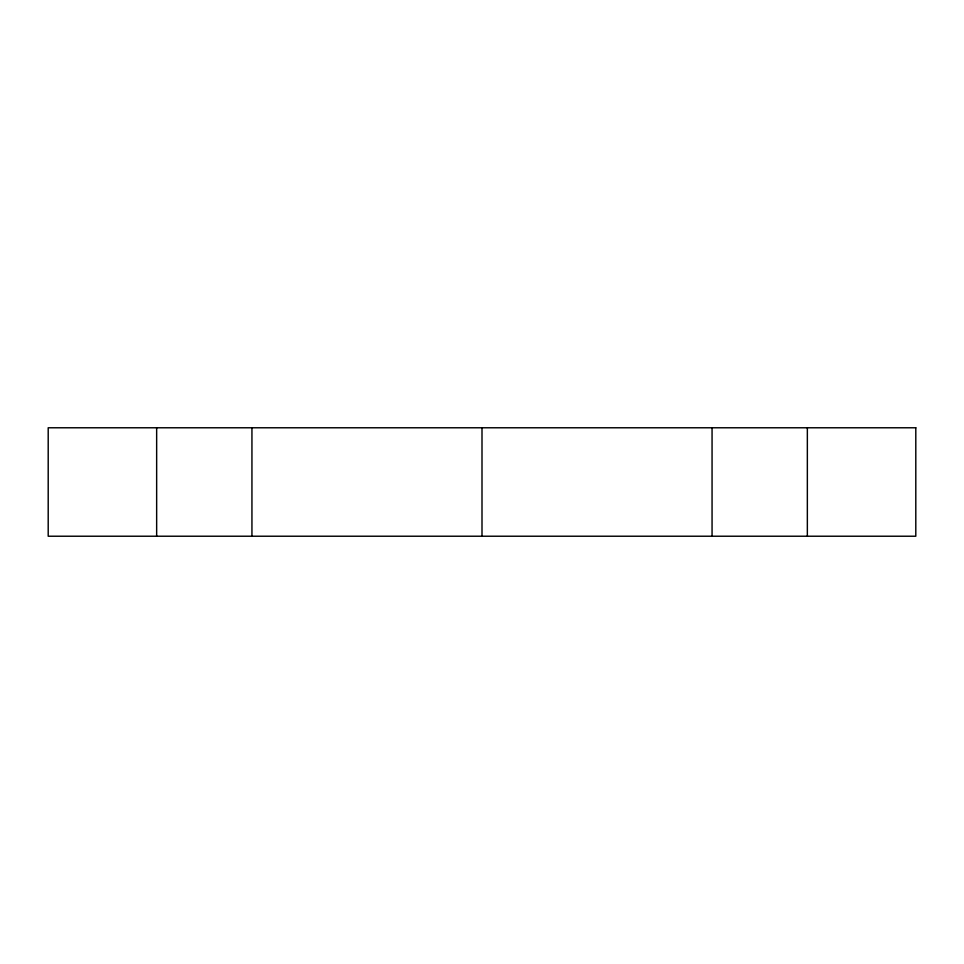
<?xml version="1.0" encoding="UTF-8"?>
<svg xmlns="http://www.w3.org/2000/svg" width="964" height="964" viewBox="0 0 964 964"><rect width="100%" height="100%" fill="white"/><g stroke="black" fill="none" stroke-linecap="round" stroke-linejoin="round"><path stroke-width="1.45" d="M807.35 427.775L807.35 536.225M712.059 427.775L712.059 536.225M482 427.775L482 536.225M251.941 427.775L251.941 536.225M156.65 427.775L156.65 536.225M915.8 427.775L48.2 427.775L48.2 536.225L915.8 536.225L915.8 427.775"/></g></svg>
